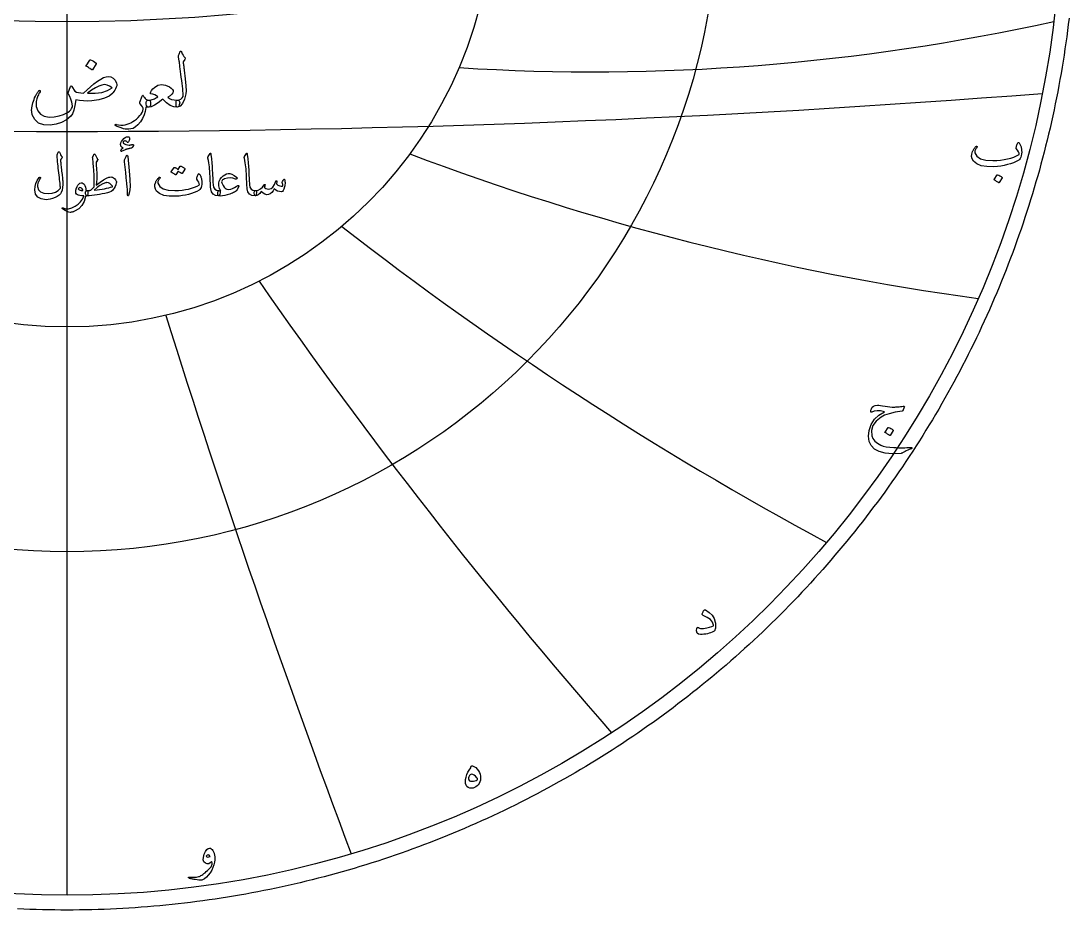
# Model space of a CAD drawing. Header units: millimetres. Extents: x -84 to 84, y -84 to 86.
# Drawn here: x -3.8 to 83, y -83.6 to -9.9 of the extents above; entities that cross this region are included whole.
import ezdxf

# ---------------------------------------------------------------- set-up
doc = ezdxf.new("R2010")
doc.units = ezdxf.units.MM
for name, color, linetype in [('CUT_OUTER', 1, 'Continuous'), ('ENGRAVE', 7, 'Continuous'), ('ENGRAVE_FINE', 8, 'Continuous'), ('TEXT', 5, 'Continuous')]:
    doc.layers.add(name, color=color, linetype=linetype)

msp = doc.modelspace()

# ---------------------------------------------------------------- linework, layer by layer
at = {"layer": 'CUT_OUTER'}
msp.add_lwpolyline([(83.0052, -9.721), (82.944, -10.2302), (82.8797, -10.7389), (82.8122, -11.2472), (82.7416, -11.7552), (82.668, -12.2626), (82.5912, -12.7696), (82.5112, -13.2762), (82.4282, -13.7822), (82.3421, -14.2877), (82.2529, -14.7927), (82.1606, -15.2971), (82.0652, -15.8009), (81.9667, -16.3042), (81.8651, -16.8068), (81.7604, -17.3088), (81.6527, -17.8102), (81.5419, -18.3108), (81.428, -18.8108), (81.311, -19.3101), (81.191, -19.8087), (81.0679, -20.3065), (80.9418, -20.8035), (80.8126, -21.2998), (80.6804, -21.7952), (80.5452, -22.2899), (80.4069, -22.7836), (80.2656, -23.2766), (80.1212, -23.7686), (79.9739, -24.2598), (79.8235, -24.7501), (79.6702, -25.2394), (79.5138, -25.7278), (79.3544, -26.2152), (79.1921, -26.7016), (79.0268, -27.187), (78.8585, -27.6714), (78.6872, -28.1547), (78.513, -28.637), (78.3358, -29.1182), (78.1556, -29.5983), (77.9725, -30.0773), (77.7865, -30.5552), (77.5976, -31.0319), (77.4057, -31.5075), (77.2109, -31.9818), (77.0132, -32.455), (76.8126, -32.9269), (76.6092, -33.3976), (76.4028, -33.867), (76.1936, -34.3352), (75.9814, -34.8021), (75.7665, -35.2676), (75.5486, -35.7318), (75.328, -36.1947), (75.1045, -36.6563), (74.8781, -37.1164), (74.649, -37.5751), (74.417, -38.0325), (74.1823, -38.4884), (73.9447, -38.9428), (73.7044, -39.3958), (73.4612, -39.8473), (73.2154, -40.2973), (72.9667, -40.7458), (72.7153, -41.1927), (72.4612, -41.6381), (72.2044, -42.082), (71.9448, -42.5242), (71.6825, -42.9649), (71.4175, -43.4039), (71.1499, -43.8413), (70.8795, -44.277), (70.6065, -44.7111), (70.3309, -45.1435), (70.0525, -45.5742), (69.7716, -46.0031), (69.488, -46.4304), (69.2018, -46.8559), (68.913, -47.2796), (68.6216, -47.7016), (68.3276, -48.1217), (68.0311, -48.5401), (67.7319, -48.9566), (67.4303, -49.3713), (67.1261, -49.7841), (66.8193, -50.195), (66.5101, -50.6041), (66.1983, -51.0112), (65.8841, -51.4164), (65.5674, -51.8197), (65.2482, -52.2211), (64.9265, -52.6204), (64.6024, -53.0178), (64.2759, -53.4132), (63.9469, -53.8066), (63.6156, -54.198), (63.2818, -54.5873), (62.9457, -54.9745), (62.6072, -55.3597), (62.2663, -55.7429), (61.9231, -56.1239), (61.5776, -56.5028), (61.2297, -56.8795), (60.8796, -57.2542), (60.5271, -57.6266), (60.1724, -57.9969), (59.8154, -58.365), (59.4562, -58.731), (59.0947, -59.0947), (58.731, -59.4562), (58.365, -59.8154), (57.9969, -60.1724), (57.6266, -60.5271), (57.2542, -60.8796), (56.8795, -61.2297), (56.5028, -61.5776), (56.1239, -61.9231), (55.7429, -62.2663), (55.3597, -62.6072), (54.9745, -62.9457), (54.5873, -63.2818), (54.198, -63.6156), (53.8066, -63.9469), (53.4132, -64.2759), (53.0178, -64.6024), (52.6204, -64.9265), (52.2211, -65.2482), (51.8197, -65.5674), (51.4164, -65.8841), (51.0112, -66.1983), (50.6041, -66.5101), (50.195, -66.8193), (49.7841, -67.1261), (49.3713, -67.4303), (48.9566, -67.7319), (48.5401, -68.0311), (48.1217, -68.3276), (47.7016, -68.6216), (47.2796, -68.913), (46.8559, -69.2018), (46.4304, -69.488), (46.0031, -69.7716), (45.5742, -70.0525), (45.1435, -70.3309), (44.7111, -70.6065), (44.277, -70.8795), (43.8413, -71.1499), (43.4039, -71.4175), (42.9649, -71.6825), (42.5242, -71.9448), (42.082, -72.2044), (41.6381, -72.4612), (41.1927, -72.7153), (40.7458, -72.9667), (40.2973, -73.2154), (39.8473, -73.4612), (39.3958, -73.7044), (38.9428, -73.9447), (38.4884, -74.1823), (38.0325, -74.417), (37.5751, -74.649), (37.1164, -74.8781), (36.6563, -75.1045), (36.1947, -75.328), (35.7318, -75.5486), (35.2676, -75.7665), (34.8021, -75.9814), (34.3352, -76.1936), (33.867, -76.4028), (33.3976, -76.6092), (32.9269, -76.8126), (32.455, -77.0132), (31.9818, -77.2109), (31.5075, -77.4057), (31.0319, -77.5976), (30.5552, -77.7865), (30.0773, -77.9725), (29.5983, -78.1556), (29.1182, -78.3358), (28.637, -78.513), (28.1547, -78.6872), (27.6714, -78.8585), (27.187, -79.0268), (26.7016, -79.1921), (26.2152, -79.3544), (25.7278, -79.5138), (25.2394, -79.6702), (24.7501, -79.8235), (24.2598, -79.9739), (23.7686, -80.1212), (23.2766, -80.2656), (22.7836, -80.4069), (22.2899, -80.5452), (21.7952, -80.6804), (21.2998, -80.8126), (20.8035, -80.9418), (20.3065, -81.0679), (19.8087, -81.191), (19.3101, -81.311), (18.8108, -81.428), (18.3108, -81.5419), (17.8102, -81.6527), (17.3088, -81.7604), (16.8068, -81.8651), (16.3042, -81.9667), (15.8009, -82.0652), (15.2971, -82.1606), (14.7927, -82.2529), (14.2877, -82.3421), (13.7822, -82.4282), (13.2762, -82.5112), (12.7696, -82.5912), (12.2626, -82.668), (11.7552, -82.7416), (11.2472, -82.8122), (10.7389, -82.8797), (10.2302, -82.944), (9.721, -83.0052), (9.2115, -83.0633), (8.7017, -83.1182), (8.1915, -83.1701), (7.6811, -83.2188), (7.1703, -83.2643), (6.6593, -83.3068), (6.148, -83.3461), (5.6365, -83.3822), (5.1247, -83.4152), (4.6128, -83.4451), (4.1007, -83.4718), (3.5885, -83.4954), (3.0761, -83.5159), (2.5636, -83.5332), (2.051, -83.5473), (1.5383, -83.5583), (1.0256, -83.5662), (0.5128, -83.5709), (0, -83.5725), (-0.5128, -83.5709), (-1.0256, -83.5662), (-1.5383, -83.5583), (-2.051, -83.5473), (-2.5636, -83.5332), (-3.0761, -83.5159), (-3.5885, -83.4954), (-4.1007, -83.4718)], dxfattribs=at)
at = {"layer": 'ENGRAVE'}
for points in [[(0, -82.35), (0, 82.35)], [(0, -82.35), (0, -35.2859)]]:
    msp.add_lwpolyline(points, dxfattribs=at)
for radius in [82.35, 53.9054, 35.2859]:
    msp.add_circle((0, 0), radius, dxfattribs=at)
for centre, radius, start, end in [((0, 140.4285), 150.4192, 237.334847, 302.665153), ((43.5517, 162.537), 176.6941, 266.404727, 282.482635), ((105.0449, 181.9431), 216.8952, 249.303424, 262.165751), ((197.8925, 197.8925), 285.0065, 232.086577, 241.733322), ((363.3133, 209.759), 422.9671, 214.777897, 221.20906), ((810.1275, 217.073), 840.4362, 197.4053373, 200.6209189)]:
    msp.add_arc(centre, radius, start, end, dxfattribs=at)
at = {"layer": 'ENGRAVE_FINE'}
msp.add_arc((0, 1019.7384), 1038.8273, 265.5394658, 274.4605342, dxfattribs=at)
at = {"layer": 'TEXT'}
for points in [[(9.2338, -12.8007), (9.2777, -12.6948), (9.3117, -12.6108), (9.3361, -12.5487), (9.3507, -12.5085), (9.3621, -12.4829), (9.3767, -12.4647), (9.3945, -12.4537), (9.4156, -12.4501), (9.4396, -12.4541), (9.4595, -12.4663), (9.4753, -12.4866), (9.4871, -12.515), (9.5411, -12.6542), (9.6056, -12.7796), (9.6807, -12.8912), (9.7663, -12.989), (9.7902, -13.0203), (9.7971, -13.0556), (9.787, -13.095), (9.7598, -13.1384), (9.6169, -13.3397), (9.6267, -13.4298), (9.6364, -13.5183), (9.6462, -13.6051), (9.6559, -13.6903), (9.6656, -13.7739), (9.6754, -13.8559), (9.6851, -13.9363), (9.6949, -14.015), (9.7846, -14.7439), (9.8393, -15.3137), (9.8592, -15.7244), (9.8442, -15.9761), (9.7217, -16.4326), (9.5617, -16.7699), (9.3645, -16.9878), (9.1299, -17.0865), (9.1234, -17.0865), (9.1169, -17.0865), (9.1104, -17.0865), (9.104, -17.0865), (9.0654, -17.0499), (9.0406, -16.9663), (9.0297, -16.8357), (9.0325, -16.6579), (9.0386, -16.5921), (9.0569, -16.5443), (9.0873, -16.5142), (9.1299, -16.502), (9.2947, -16.4692), (9.4319, -16.4095), (9.5415, -16.3231), (9.6234, -16.2098), (9.618, -16.0739), (9.608, -15.9193), (9.5936, -15.746), (9.5747, -15.554), (9.5518, -15.3442), (9.5252, -15.1173), (9.495, -14.8734), (9.4611, -14.6124), (9.4298, -14.3559), (9.401, -14.1254), (9.3747, -13.9209), (9.3507, -13.7423), (9.33, -13.5897), (9.3134, -13.4631), (9.3008, -13.3624), (9.2923, -13.2877), (9.2273, -12.9176), (9.2253, -12.8811), (9.2257, -12.8494), (9.2285, -12.8226), (9.2338, -12.8007)], [(1.8831, -13.1838), (1.8912, -13.1757), (1.9026, -13.1709), (1.9172, -13.1692), (1.9351, -13.1709), (2.0613, -13.222), (2.1802, -13.2845), (2.2918, -13.3584), (2.3961, -13.4436), (2.4063, -13.4566), (2.4107, -13.4696), (2.4095, -13.4825), (2.4026, -13.4955), (2.0974, -13.989), (2.0861, -14.0008), (2.0714, -14.0037), (2.0536, -13.9976), (2.0325, -13.9826), (2.0142, -13.9696), (1.9854, -13.9501), (1.946, -13.9241), (1.8961, -13.8916), (1.8348, -13.8527), (1.7614, -13.8072), (1.6757, -13.7553), (1.5779, -13.6968), (1.5649, -13.6871), (1.5585, -13.6774), (1.5585, -13.6676), (1.5649, -13.6579)], [(3.4026, -14.5345), (3.6291, -14.5678), (3.8215, -14.6741), (3.9797, -14.8535), (4.1039, -15.1059), (4.1177, -15.2025), (4.1072, -15.3105), (4.0723, -15.4298), (4.013, -15.5605), (3.9448, -15.6863), (3.8831, -15.791), (3.8279, -15.8746), (3.7792, -15.9371), (3.4952, -16.1709), (3.1104, -16.3527), (2.625, -16.4826), (2.039, -16.5605), (1.6863, -16.5775), (1.349, -16.5702), (1.0272, -16.5386), (0.7208, -16.4826), (0.6485, -16.9586), (0.5552, -17.3413), (0.4407, -17.6307), (0.3052, -17.8267), (-0.0503, -18.1291), (-0.4545, -18.3543), (-0.9075, -18.5025), (-1.4091, -18.5735), (-1.9371, -18.5487), (-2.3588, -18.3965), (-2.6741, -18.1169), (-2.8831, -17.7098), (-2.901, -17.6467), (-2.9156, -17.5808), (-2.927, -17.512), (-2.9351, -17.4404), (-2.9391, -17.3663), (-2.9383, -17.2902), (-2.9326, -17.2121), (-2.9221, -17.1319), (-2.8994, -16.9901), (-2.8701, -16.8503), (-2.8344, -16.7125), (-2.7922, -16.5767), (-2.7439, -16.4434), (-2.69, -16.3129), (-2.6303, -16.1853), (-2.565, -16.0605), (-2.5359, -16.0098), (-2.5073, -15.9615), (-2.4791, -15.9156), (-2.4513, -15.8722), (-2.4243, -15.8312), (-2.3986, -15.7926), (-2.374, -15.7565), (-2.3507, -15.7228), (-2.334, -15.7037), (-2.3166, -15.692), (-2.2983, -15.6875), (-2.2792, -15.6904), (-2.2589, -15.6981), (-2.2435, -15.7082), (-2.233, -15.7208), (-2.2273, -15.7358), (-2.2257, -15.7529), (-2.2273, -15.7715), (-2.2322, -15.7918), (-2.2403, -15.8137), (-2.2878, -15.8856), (-2.3328, -15.9647), (-2.3754, -16.0512), (-2.4156, -16.1449), (-2.5, -16.3848), (-2.552, -16.6108), (-2.5714, -16.8231), (-2.5585, -17.0215), (-2.4371, -17.3986), (-2.2159, -17.6725), (-1.8949, -17.8434), (-1.474, -17.9111), (-1.0674, -17.8921), (-0.6721, -17.8154), (-0.2882, -17.681), (0.0844, -17.4891), (0.1968, -17.4091), (0.2938, -17.3121), (0.3754, -17.1981), (0.4416, -17.067), (0.4493, -17.0487), (0.4529, -17.0264), (0.4525, -17), (0.4481, -16.9696), (0.3908, -16.679), (0.3166, -16.4241), (0.2252, -16.205), (0.1169, -16.0215), (0.0954, -15.9878), (0.0828, -15.9582), (0.0791, -15.9326), (0.0844, -15.9111), (0.2857, -15.3787), (0.3145, -15.3385), (0.3425, -15.3218), (0.3697, -15.3287), (0.3961, -15.3592), (0.6364, -15.7683), (0.765, -15.8292), (0.9302, -15.8754), (1.1319, -15.9071), (1.3701, -15.9241), (1.653, -15.6486), (1.9367, -15.3933), (2.2212, -15.1583), (2.5065, -14.9436), (2.7792, -14.7646), (3.0195, -14.6368), (3.2273, -14.5601), (3.4026, -14.5345)], [(3.7208, -15.4955), (3.5215, -15.3438), (3.3133, -15.252), (3.0962, -15.2204), (2.8701, -15.2488), (2.625, -15.3352), (2.3442, -15.4777), (2.0276, -15.6762), (1.6753, -15.9306), (2.317, -15.9326), (2.8718, -15.8608), (3.3397, -15.7151), (3.7208, -15.4955)], [(9.1299, -16.502), (9.2249, -16.5163), (9.289, -16.5589), (9.3223, -16.6299), (9.3247, -16.7293), (9.2931, -16.8831), (9.2501, -16.9939), (9.1957, -17.0617), (9.1299, -17.0865), (8.8308, -17.0593), (8.5309, -16.9387), (8.2302, -16.7249), (7.9286, -16.4176), (7.5483, -16.7127), (7.2257, -16.9225), (6.9607, -17.0471), (6.7533, -17.0865), (6.6847, -17.071), (6.6283, -17.0248), (6.5841, -16.9477), (6.552, -16.8397), (6.5427, -16.6969), (6.5731, -16.593), (6.6433, -16.528), (6.7533, -16.502), (6.8533, -16.4923), (6.9522, -16.4761), (7.0498, -16.4533), (7.1462, -16.4241), (7.2413, -16.388), (7.3353, -16.3446), (7.428, -16.2938), (7.5195, -16.2358), (7.4071, -16.1441), (7.2712, -16.0702), (7.1117, -16.0142), (6.9286, -15.9761), (6.912, -15.9692), (6.901, -15.955), (6.8957, -15.9335), (6.8961, -15.9046), (6.927, -15.8052), (6.9936, -15.6952), (7.0958, -15.5747), (7.2338, -15.4436), (7.5216, -15.2711), (7.8263, -15.2082), (8.1482, -15.2549), (8.4871, -15.4111), (8.6307, -15.511), (8.7306, -15.6092), (8.7866, -15.7058), (8.7988, -15.8007), (8.763, -15.903), (8.6754, -16.015), (8.5358, -16.1368), (8.3442, -16.2683), (8.481, -16.3706), (8.6575, -16.4436), (8.8738, -16.4874), (9.1299, -16.502)], [(6.0195, -16.6839), (6.2208, -16.1644), (6.2431, -16.123), (6.2647, -16.1027), (6.2853, -16.1035), (6.3052, -16.1254), (6.3596, -16.2163), (6.4124, -16.2943), (6.4635, -16.3592), (6.513, -16.4111), (6.5674, -16.4509), (6.6267, -16.4793), (6.6908, -16.4964), (6.7598, -16.502), (6.828, -16.5199), (6.8767, -16.5735), (6.9059, -16.6628), (6.9156, -16.7878), (6.9059, -16.9136), (6.8767, -17.0053), (6.828, -17.0629), (6.7598, -17.0865), (6.7074, -17.0889), (6.6543, -17.0897), (6.6003, -17.0889), (6.5455, -17.0865), (6.5362, -17.0889), (6.5276, -17.0962), (6.5199, -17.1084), (6.513, -17.1254), (6.4781, -17.4327), (6.3929, -17.731), (6.2573, -18.0203), (6.0715, -18.3008), (5.8641, -18.5447), (5.664, -18.7245), (5.4712, -18.8401), (5.2857, -18.8917), (5.1112, -18.9051), (4.9513, -18.9063), (4.806, -18.8953), (4.6754, -18.8722), (4.6114, -18.8543), (4.543, -18.8332), (4.4702, -18.8089), (4.3929, -18.7813), (4.3115, -18.7496), (4.2265, -18.7131), (4.1378, -18.6717), (4.0455, -18.6254), (4.0223, -18.6149), (4.0049, -18.6027), (3.9931, -18.5889), (3.987, -18.5735), (3.983, -18.5528), (3.9838, -18.5362), (3.9895, -18.5236), (4, -18.515), (4.0138, -18.5073), (4.0292, -18.5037), (4.0463, -18.5041), (4.065, -18.5086), (4.2695, -18.55), (4.4611, -18.5702), (4.6396, -18.5694), (4.8052, -18.5475), (4.969, -18.5043), (5.1291, -18.4461), (5.2855, -18.3728), (5.4383, -18.2845), (5.5879, -18.1816), (5.7346, -18.0646), (5.8785, -17.9333), (6.0195, -17.7878), (6.1254, -17.6551), (6.2095, -17.5232), (6.2716, -17.3921), (6.3117, -17.2618), (6.3, -17.1709), (6.2517, -17.067), (6.1668, -16.9501), (6.0455, -16.8202), (6.0244, -16.7922), (6.013, -16.7602), (6.0114, -16.724), (6.0195, -16.6839)], [(5.328, -20.4793), (5.2645, -20.4912), (5.2056, -20.5025), (5.1513, -20.5131), (5.1015, -20.5232), (5.0566, -20.5329), (5.0169, -20.5427), (4.9823, -20.5524), (4.953, -20.5621), (4.9231, -20.5732), (4.8872, -20.5871), (4.8452, -20.6037), (4.7971, -20.623), (4.7429, -20.6454), (4.6827, -20.6711), (4.6163, -20.7002), (4.5439, -20.7326), (4.5143, -20.7423), (4.4891, -20.7423), (4.4681, -20.7326), (4.4513, -20.7131), (4.4413, -20.6653), (4.4696, -20.6096), (4.5363, -20.546), (4.6413, -20.4745), (4.5609, -20.4288), (4.5, -20.3795), (4.4586, -20.3265), (4.4367, -20.2699), (4.4325, -20.1631), (4.4586, -20.0471), (4.5152, -19.922), (4.6023, -19.7878), (4.7061, -19.6676), (4.8129, -19.5845), (4.9228, -19.5385), (5.0357, -19.5297), (5.0988, -19.5455), (5.1417, -19.5784), (5.1645, -19.6283), (5.1672, -19.6953), (5.1563, -19.7677), (5.138, -19.8341), (5.1125, -19.8943), (5.0796, -19.9485), (5.0467, -19.9865), (5.0163, -20.0033), (4.9883, -19.9987), (4.9627, -19.9729), (4.9335, -19.9342), (4.8994, -19.9059), (4.8604, -19.8879), (4.8166, -19.8803), (4.7706, -19.8803), (4.7301, -19.8901), (4.6951, -19.9095), (4.6656, -19.9388), (4.644, -19.9741), (4.6376, -20.0069), (4.6464, -20.0374), (4.6705, -20.0654), (4.7606, -20.132), (4.8702, -20.181), (4.9992, -20.2124), (5.1478, -20.2261), (5.1607, -20.2256), (5.1752, -20.2243), (5.1911, -20.222), (5.2086, -20.2188), (5.2277, -20.215), (5.2482, -20.2109), (5.2703, -20.2065), (5.2939, -20.2017), (5.3194, -20.197), (5.3426, -20.1926), (5.3633, -20.1885), (5.3815, -20.1847), (5.3977, -20.1815), (5.412, -20.1792), (5.4244, -20.1779), (5.4351, -20.1774), (5.4552, -20.1795), (5.4716, -20.1859), (5.4844, -20.1966), (5.4935, -20.2115), (5.4993, -20.2258), (5.5021, -20.2395), (5.5018, -20.2526), (5.4984, -20.2651), (5.4512, -20.3533), (5.4071, -20.4185), (5.366, -20.4605), (5.328, -20.4793)], [(-0.7305, -20.8105), (-0.722, -20.7956), (-0.711, -20.7849), (-0.6977, -20.7786), (-0.6818, -20.7764), (-0.666, -20.7792), (-0.6526, -20.7874), (-0.6416, -20.8011), (-0.6331, -20.8203), (-0.5878, -20.932), (-0.5394, -21.0285), (-0.4879, -21.1097), (-0.4334, -21.1758), (-0.4173, -21.1995), (-0.4127, -21.2269), (-0.4197, -21.258), (-0.4383, -21.2927), (-0.4502, -21.3094), (-0.4614, -21.3255), (-0.4721, -21.3411), (-0.4821, -21.356), (-0.4916, -21.37), (-0.5004, -21.3828), (-0.5086, -21.3943), (-0.5162, -21.4047), (-0.529, -21.4235), (-0.5382, -21.4461), (-0.5436, -21.4723), (-0.5455, -21.5021), (-0.5397, -21.5862), (-0.5321, -21.678), (-0.5226, -21.7774), (-0.5114, -21.8844), (-0.4986, -21.999), (-0.4846, -22.1212), (-0.4694, -22.251), (-0.4529, -22.3885), (-0.4345, -22.5256), (-0.4182, -22.6545), (-0.4041, -22.7752), (-0.392, -22.8876), (-0.3819, -22.9922), (-0.3732, -23.0891), (-0.366, -23.1785), (-0.3604, -23.2602), (-0.354, -23.5022), (-0.3738, -23.7314), (-0.4197, -23.9478), (-0.4919, -24.1514), (-0.5622, -24.2711), (-0.6709, -24.3816), (-0.8179, -24.4829), (-1.0033, -24.5752), (-1.2041, -24.6516), (-1.3929, -24.7054), (-1.5694, -24.7368), (-1.7338, -24.7456), (-2.1453, -24.689), (-2.44, -24.5338), (-2.6177, -24.2799), (-2.6786, -23.9274), (-2.6573, -23.6647), (-2.5885, -23.4075), (-2.4722, -23.1558), (-2.3085, -22.9096), (-2.296, -22.8953), (-2.2829, -22.8864), (-2.2692, -22.8831), (-2.2549, -22.8852), (-2.2397, -22.891), (-2.2281, -22.8986), (-2.2202, -22.908), (-2.2159, -22.9193), (-2.2129, -22.936), (-2.2135, -22.9522), (-2.2177, -22.9677), (-2.2257, -22.9826), (-2.3374, -23.2002), (-2.4144, -23.3856), (-2.4567, -23.5387), (-2.4643, -23.6596), (-2.383, -23.9198), (-2.2074, -24.1015), (-1.9374, -24.2047), (-1.5731, -24.2294), (-1.2446, -24.1938), (-0.9655, -24.1113), (-0.7357, -23.9819), (-0.5552, -23.8057), (-0.559, -23.7206), (-0.5655, -23.6212), (-0.5748, -23.5075), (-0.5869, -23.3795), (-0.6019, -23.2369), (-0.6203, -23.0794), (-0.6421, -22.907), (-0.6672, -22.7196), (-0.691, -22.5263), (-0.7135, -22.3361), (-0.7348, -22.1489), (-0.7549, -21.9647), (-0.7734, -21.7836), (-0.7902, -21.6056), (-0.8051, -21.4306), (-0.8182, -21.2586), (-0.8377, -21.093), (-0.8368, -21.0741), (-0.834, -21.0565), (-0.8294, -21.04), (-0.8231, -21.0248)], [(78.8604, -20.0481), (78.8953, -20.0919), (78.9272, -20.1403), (78.9563, -20.1932), (78.9824, -20.2507), (79.0057, -20.3124), (79.0259, -20.378), (79.0433, -20.4475), (79.0578, -20.5208), (79.0766, -20.6682), (79.0811, -20.8143), (79.0714, -20.9592), (79.0474, -21.1027), (79.011, -21.2306), (78.9643, -21.3338), (78.9071, -21.4124), (78.8396, -21.4663), (78.6253, -21.5796), (78.398, -21.6806), (78.1578, -21.7692), (77.9045, -21.8455), (77.6383, -21.9088), (77.3591, -21.9585), (77.0668, -21.9945), (76.7616, -22.017), (76.1896, -22.0111), (75.7201, -21.9312), (75.3532, -21.7773), (75.0889, -21.5494), (74.9805, -21.3712), (74.9305, -21.1793), (74.9389, -20.9738), (75.0058, -20.7546), (75.0284, -20.7074), (75.0545, -20.6592), (75.0842, -20.61), (75.1175, -20.5598), (75.1543, -20.5087), (75.1948, -20.4566), (75.2387, -20.4035), (75.2863, -20.3494), (75.3022, -20.3341), (75.3188, -20.3247), (75.336, -20.3212), (75.3538, -20.3234), (75.3659, -20.328), (75.3759, -20.3364), (75.384, -20.3488), (75.3902, -20.365), (75.3931, -20.3803), (75.3915, -20.3949), (75.3853, -20.4088), (75.3746, -20.4221), (75.3301, -20.4751), (75.2902, -20.5299), (75.2548, -20.5867), (75.224, -20.6455), (75.2029, -20.7017), (75.1915, -20.7559), (75.1899, -20.8082), (75.198, -20.8585), (75.3603, -21.1523), (75.6655, -21.3585), (76.1136, -21.477), (76.7045, -21.5079), (77.0293, -21.4954), (77.3389, -21.4682), (77.6332, -21.4265), (77.9123, -21.3702), (78.1764, -21.2993), (78.4259, -21.2137), (78.6608, -21.1135), (78.8811, -20.9988), (78.8597, -20.8916), (78.811, -20.7728), (78.735, -20.6423), (78.6318, -20.5001), (78.6285, -20.4864), (78.6292, -20.4611), (78.6337, -20.4241), (78.6422, -20.3754), (78.6444, -20.3705), (78.6461, -20.3663), (78.647, -20.3627), (78.6474, -20.3598), (78.6643, -20.2936), (78.6889, -20.2195), (78.7214, -20.1377), (78.7617, -20.0481), (78.7795, -20.0208), (78.8019, -20.0117), (78.8289, -20.0208), (78.8604, -20.0481)], [(2.2403, -20.9858), (2.2518, -20.9734), (2.2622, -20.9651), (2.2713, -20.9612), (2.2792, -20.9615), (2.2887, -20.9658), (2.2975, -20.9737), (2.3057, -20.9852), (2.3133, -21.0005), (2.3442, -21.0662), (2.3736, -21.1271), (2.4014, -21.1831), (2.4278, -21.2342), (2.4529, -21.2799), (2.4771, -21.3194), (2.5004, -21.3529), (2.5227, -21.3803), (2.5392, -21.4029), (2.5447, -21.4266), (2.5392, -21.4516), (2.5227, -21.4777), (2.4253, -21.5995), (2.4129, -21.6205), (2.4046, -21.6445), (2.4007, -21.6716), (2.401, -21.7018), (2.4168, -21.9316), (2.4302, -22.134), (2.4412, -22.309), (2.4497, -22.4566), (2.4561, -22.5772), (2.4606, -22.6709), (2.4634, -22.7379), (2.4643, -22.7781), (2.4632, -22.8968), (2.46, -23.0094), (2.4547, -23.1159), (2.4473, -23.2164), (2.438, -23.3107), (2.4272, -23.399), (2.4148, -23.4812), (2.401, -23.5573), (2.7319, -23.304), (3.0183, -23.1092), (3.2603, -22.9729), (3.4578, -22.8949), (3.5458, -22.8742), (3.6246, -22.8657), (3.6943, -22.8694), (3.7549, -22.8852), (3.8404, -22.9296), (3.9217, -22.9997), (3.9987, -23.0952), (4.0715, -23.2164), (4.0827, -23.2453), (4.0873, -23.2785), (4.0852, -23.3159), (4.0763, -23.3576), (4.0279, -23.5074), (3.9704, -23.6498), (3.9037, -23.785), (3.8279, -23.9128), (3.7543, -23.995), (3.6502, -24.0662), (3.5156, -24.1265), (3.3507, -24.1758), (3.1298, -24.2247), (2.9105, -24.2689), (2.6927, -24.3087), (2.4765, -24.3438), (2.262, -24.3741), (2.0497, -24.3992), (1.8396, -24.4192), (1.6315, -24.4339), (1.6081, -24.4272), (1.5865, -24.4071), (1.5667, -24.3736), (1.5487, -24.3268), (1.5329, -24.2692), (1.5244, -24.2135), (1.5231, -24.1597), (1.5292, -24.1076), (1.5429, -24.0623), (1.5645, -24.0285), (1.5941, -24.0063), (1.6315, -23.9956), (1.6813, -23.9929), (1.7283, -23.9895), (1.7726, -23.9856), (1.8141, -23.981), (1.8529, -23.9764), (1.889, -23.9725), (1.9223, -23.9691), (1.9529, -23.9664), (2.2257, -23.7034), (2.2281, -23.692), (2.2305, -23.6772), (2.233, -23.6591), (2.2354, -23.6376), (2.2378, -23.6128), (2.2403, -23.5847), (2.2427, -23.5532), (2.2451, -23.5183), (2.2473, -23.4804), (2.2488, -23.4398), (2.2497, -23.3964), (2.25, -23.3503), (2.25, -23.3018), (2.25, -23.2511), (2.25, -23.1983), (2.25, -23.1433), (2.2494, -23.0812), (2.2476, -23.007), (2.2445, -22.9205), (2.2403, -22.8219), (2.2348, -22.7117), (2.2281, -22.5906), (2.2202, -22.4585), (2.2111, -22.3154), (2.1901, -21.9979), (2.1709, -21.7468), (2.1535, -21.562), (2.138, -21.4436), (2.1255, -21.3675), (2.1173, -21.3097), (2.1133, -21.2701), (2.1136, -21.2488), (2.1284, -21.2087), (2.1435, -21.1709), (2.1589, -21.1356), (2.1745, -21.1027), (2.1905, -21.0717), (2.2068, -21.0419), (2.2234, -21.0132), (2.2403, -20.9858)], [(4.8848, -21.1709), (4.9313, -21.0808), (4.9688, -21.0492), (4.9971, -21.0759), (5.0163, -21.1612), (5.1283, -22.3544), (5.1949, -23.0867), (5.2099, -23.6717), (5.173, -24.1094), (5.0844, -24.3998), (5.0683, -24.4236), (5.054, -24.4364), (5.0415, -24.4382), (5.0309, -24.429), (5.0224, -24.4147), (5.0163, -24.3962), (5.0126, -24.3733), (5.0114, -24.3463), (5.0114, -24.1353), (5.0017, -23.9116), (4.9822, -23.6751), (4.953, -23.4258), (4.9466, -23.3607), (4.9274, -23.1847), (4.8954, -22.898), (4.8507, -22.5005), (4.7435, -21.619), (4.7411, -21.5721), (4.7435, -21.5289), (4.7508, -21.4893), (4.763, -21.4534)], [(11.8394, -20.9274), (11.8488, -20.9128), (11.8576, -20.9031), (11.8658, -20.8982), (11.8735, -20.8982), (11.885, -20.9046), (11.8954, -20.9237), (11.9045, -20.9557), (11.9124, -21.0005), (11.9526, -21.3642), (11.9855, -21.7005), (12.011, -22.0095), (12.0293, -22.291), (12.041, -22.5318), (12.0518, -22.7476), (12.0617, -22.9385), (12.0707, -23.1044), (12.0785, -23.2453), (12.0847, -23.3613), (12.0894, -23.4523), (12.0926, -23.5183), (12.1358, -23.7162), (12.2314, -23.8617), (12.3793, -23.9548), (12.5796, -23.9956), (12.6353, -24.0102), (12.6709, -24.0443), (12.6865, -24.0979), (12.6819, -24.1709), (12.6591, -24.286), (12.6344, -24.3682), (12.6079, -24.4175), (12.5796, -24.4339), (12.2978, -24.3968), (12.0902, -24.2854), (11.9569, -24.0997), (11.8978, -23.8398), (11.8885, -23.7154), (11.8801, -23.5908), (11.8727, -23.4658), (11.8661, -23.3406), (11.8602, -23.215), (11.8546, -23.0891), (11.8493, -22.963), (11.8442, -22.8365), (11.8351, -22.5953), (11.8223, -22.3781), (11.8059, -22.185), (11.7858, -22.0159), (11.762, -21.8535), (11.7347, -21.6805), (11.7036, -21.4968), (11.6689, -21.3024), (11.6643, -21.2674), (11.6653, -21.2354), (11.6716, -21.2065), (11.6835, -21.1807)], [(14.854, -20.9274), (14.8634, -20.9128), (14.8723, -20.9031), (14.8805, -20.8982), (14.8881, -20.8982), (14.8996, -20.9046), (14.91, -20.9237), (14.9191, -20.9557), (14.927, -21.0005), (14.9672, -21.3642), (15.0001, -21.7005), (15.0257, -22.0095), (15.0439, -22.291), (15.0556, -22.5318), (15.0665, -22.7476), (15.0763, -22.9385), (15.0853, -23.1044), (15.0931, -23.2453), (15.0993, -23.3613), (15.104, -23.4523), (15.1072, -23.5183), (15.1505, -23.7162), (15.246, -23.8617), (15.394, -23.9548), (15.5943, -23.9956), (15.65, -24.0102), (15.6856, -24.0443), (15.7011, -24.0979), (15.6965, -24.1709), (15.6737, -24.286), (15.649, -24.3682), (15.6226, -24.4175), (15.5943, -24.4339), (15.3124, -24.3968), (15.1048, -24.2854), (14.9715, -24.0997), (14.9124, -23.8398), (14.9032, -23.7154), (14.8948, -23.5908), (14.8873, -23.4658), (14.8808, -23.3406), (14.8748, -23.215), (14.8692, -23.0891), (14.8639, -22.963), (14.8589, -22.8365), (14.8497, -22.5953), (14.8369, -22.3781), (14.8205, -22.185), (14.8004, -22.0159), (14.7767, -21.8535), (14.7493, -21.6805), (14.7182, -21.4968), (14.6835, -21.3024), (14.679, -21.2674), (14.6799, -21.2354), (14.6863, -21.2065), (14.6981, -21.1807)], [(9.3653, -21.9745), (9.3714, -21.9684), (9.3799, -21.9647), (9.3909, -21.9635), (9.4043, -21.9647), (9.4522, -21.9827), (9.4986, -22.0025), (9.5435, -22.0241), (9.5869, -22.0475), (9.6291, -22.0731), (9.6703, -22.1011), (9.7106, -22.1315), (9.7501, -22.1644), (9.7577, -22.1745), (9.761, -22.1851), (9.7601, -22.1964), (9.7549, -22.2083), (9.5212, -22.5784), (9.5148, -22.5833), (9.5053, -22.5833), (9.4929, -22.5784), (9.4773, -22.5686), (9.4667, -22.5597), (9.4493, -22.5473), (9.4253, -22.5317), (9.3945, -22.5126), (9.3568, -22.49), (9.3117, -22.4633), (9.2594, -22.4327), (9.1997, -22.3982), (9.0147, -22.6855), (9.0061, -22.6944), (8.9952, -22.6965), (8.9818, -22.6919), (8.966, -22.6807), (8.9523, -22.6709), (8.9307, -22.6563), (8.9011, -22.6368), (8.8637, -22.6125), (8.8177, -22.5833), (8.7626, -22.5492), (8.6984, -22.5102), (8.6251, -22.4664), (8.6174, -22.4591), (8.6141, -22.4518), (8.615, -22.4445), (8.6202, -22.4372), (8.8588, -22.0816), (8.8649, -22.0755), (8.8734, -22.0719), (8.8844, -22.0707), (8.8978, -22.0719), (8.9386, -22.0851), (8.9781, -22.1005), (9.0165, -22.118), (9.0536, -22.1376), (9.0895, -22.1591), (9.1242, -22.1821), (9.1577, -22.2066), (9.19, -22.2326)], [(14.2209, -23.6401), (14.0894, -23.9323), (14.0726, -23.9612), (14.0565, -23.9846), (14.041, -24.0026), (14.0261, -24.0151), (13.9503, -24.067), (13.869, -24.1155), (13.7823, -24.1607), (13.69, -24.2026), (13.5926, -24.2417), (13.4903, -24.2787), (13.3832, -24.3135), (13.2712, -24.3463), (13.0618, -24.3974), (12.8767, -24.429), (12.716, -24.4412), (12.5796, -24.4339), (12.5276, -24.4102), (12.4932, -24.3633), (12.4764, -24.2933), (12.4774, -24.2002), (12.4898, -24.1161), (12.5078, -24.054), (12.5312, -24.0139), (12.5601, -23.9956), (12.565, -23.9956), (12.5699, -23.9956), (12.5748, -23.9956), (12.5796, -23.9956), (12.6158, -23.9993), (12.6515, -24.0005), (12.6865, -23.9993), (12.7209, -23.9956), (12.6618, -23.9082), (12.6162, -23.8118), (12.5839, -23.7061), (12.565, -23.5914), (12.5623, -23.3859), (12.5979, -23.203), (12.6719, -23.0426), (12.7842, -22.9047), (12.9288, -22.7759), (13.0703, -22.677), (13.2088, -22.6079), (13.3442, -22.5686), (13.4903, -22.569), (13.6559, -22.6234), (13.841, -22.7321), (14.0455, -22.8949), (14.0687, -22.9202), (14.0796, -22.9473), (14.0784, -22.9762), (14.065, -23.007), (14.0458, -23.0307), (14.0224, -23.0435), (13.9947, -23.0453), (13.9628, -23.0362), (13.7336, -22.9698), (13.5037, -22.9461), (13.2733, -22.965), (13.0423, -23.0264), (12.9507, -23.0651), (12.8804, -23.108), (12.8314, -23.1552), (12.8037, -23.2066), (12.797, -23.2718), (12.8158, -23.3552), (12.8603, -23.4568), (12.9303, -23.5768), (13.0155, -23.6979), (13.0959, -23.7886), (13.1714, -23.8489), (13.242, -23.8787), (13.3957, -23.8939), (13.55, -23.8763), (13.7049, -23.8258), (13.8605, -23.7424), (14.0017, -23.645), (14.0748, -23.5987), (14.1332, -23.5719), (14.177, -23.5646), (14.2063, -23.5768), (14.2181, -23.5917), (14.2245, -23.6072), (14.2254, -23.6233), (14.2209, -23.6401)], [(1.5341, -24.4875), (1.42, -24.8884), (1.2285, -25.2241), (0.9597, -25.4947), (0.6136, -25.7002), (0.5652, -25.721), (0.5175, -25.7397), (0.4703, -25.7563), (0.4237, -25.7708), (0.378, -25.7828), (0.3336, -25.7921), (0.2904, -25.7986), (0.2484, -25.8024), (0.1437, -25.7875), (0.0049, -25.733), (-0.168, -25.639), (-0.375, -25.5054), (-0.3972, -25.4862), (-0.4103, -25.4676), (-0.4143, -25.4497), (-0.4091, -25.4323), (-0.3975, -25.4189), (-0.3823, -25.4128), (-0.3634, -25.414), (-0.3409, -25.4226), (-0.1257, -25.4923), (0.1157, -25.492), (0.3832, -25.4216), (0.677, -25.2813), (0.9168, -25.1185), (1.1153, -24.927), (1.2723, -24.707), (1.388, -24.4583), (1.3871, -24.4494), (1.3843, -24.4424), (1.3798, -24.4373), (1.3734, -24.4339), (1.2057, -24.4242), (1.0629, -24.4047), (0.9451, -24.3755), (0.8523, -24.3365), (0.7804, -24.2762), (0.7354, -24.1928), (0.7171, -24.0863), (0.7257, -23.9566), (0.7284, -23.9394), (0.7317, -23.9219), (0.7357, -23.9041), (0.7403, -23.886), (0.7454, -23.8673), (0.7512, -23.8477), (0.7576, -23.8271), (0.7646, -23.8057), (0.8218, -23.6666), (0.8912, -23.5512), (0.9728, -23.4596), (1.0666, -23.3917), (1.1624, -23.3546), (1.2504, -23.3552), (1.3305, -23.3935), (1.4026, -23.4696), (1.4656, -23.5756), (1.5134, -23.6985), (1.546, -23.8385), (1.5633, -23.9956), (1.5729, -23.9955), (1.5822, -23.995), (1.5912, -23.9942), (1.5998, -23.9932), (1.6085, -23.9921), (1.6175, -23.9913), (1.6268, -23.9909), (1.6364, -23.9907), (1.6692, -23.9977), (1.6948, -24.0187), (1.7131, -24.0537), (1.724, -24.1027), (1.7286, -24.1566), (1.7277, -24.2111), (1.7213, -24.2662), (1.7094, -24.3219), (1.6939, -24.3709), (1.6766, -24.4059), (1.6574, -24.4269), (1.6364, -24.4339), (1.5438, -24.4339), (1.5432, -24.4427), (1.5414, -24.4546), (1.5384, -24.4695), (1.5341, -24.4875)], [(3.2874, -23.3333), (3.2627, -23.3342), (3.2374, -23.3369), (3.2116, -23.3415), (3.1851, -23.3479), (2.9458, -23.4419), (2.7102, -23.5731), (2.4783, -23.7414), (2.25, -23.9469), (2.478, -23.9256), (2.6944, -23.9006), (2.8993, -23.872), (3.0926, -23.8398), (3.2743, -23.8035), (3.4444, -23.7631), (3.603, -23.7183), (3.75, -23.6693), (3.7637, -23.6635), (3.7707, -23.6559), (3.771, -23.6465), (3.7646, -23.6352), (3.6599, -23.5068), (3.5455, -23.4136), (3.4213, -23.3558), (3.2874, -23.3333)], [(10.953, -22.6222), (10.9857, -22.6633), (11.0157, -22.7087), (11.0429, -22.7583), (11.0674, -22.8122), (11.0892, -22.87), (11.1082, -22.9315), (11.1245, -22.9966), (11.1381, -23.0654), (11.1557, -23.2036), (11.16, -23.3406), (11.1508, -23.4763), (11.1283, -23.6109), (11.0942, -23.7308), (11.0504, -23.8276), (10.9968, -23.9012), (10.9335, -23.9518), (10.7326, -24.058), (10.5195, -24.1527), (10.2943, -24.2358), (10.0569, -24.3073), (9.8073, -24.3666), (9.5455, -24.4132), (9.2716, -24.447), (8.9854, -24.468), (8.4491, -24.4625), (8.009, -24.3877), (7.665, -24.2434), (7.4173, -24.0297), (7.3156, -23.8626), (7.2687, -23.6827), (7.2766, -23.49), (7.3393, -23.2846), (7.3605, -23.2403), (7.385, -23.1951), (7.4128, -23.149), (7.444, -23.1019), (7.4786, -23.054), (7.5165, -23.0051), (7.5577, -22.9554), (7.6023, -22.9047), (7.6172, -22.8904), (7.6328, -22.8816), (7.6489, -22.8782), (7.6656, -22.8803), (7.6769, -22.8846), (7.6863, -22.8925), (7.6939, -22.9041), (7.6997, -22.9193), (7.7025, -22.9336), (7.7009, -22.9473), (7.6952, -22.9604), (7.6851, -22.9729), (7.6434, -23.0225), (7.606, -23.0739), (7.5728, -23.1272), (7.5439, -23.1823), (7.5241, -23.2349), (7.5134, -23.2858), (7.5119, -23.3348), (7.5195, -23.382), (7.6717, -23.6574), (7.9578, -23.8507), (8.3779, -23.9618), (8.9319, -23.9907), (9.2364, -23.979), (9.5266, -23.9536), (9.8026, -23.9145), (10.0642, -23.8617), (10.3118, -23.7952), (10.5457, -23.715), (10.7659, -23.6211), (10.9725, -23.5135), (10.9524, -23.413), (10.9067, -23.3016), (10.8355, -23.1792), (10.7387, -23.0459), (10.7357, -23.0331), (10.7363, -23.0094), (10.7405, -22.9747), (10.7484, -22.929), (10.7506, -22.9245), (10.7521, -22.9205), (10.753, -22.9172), (10.7533, -22.9144), (10.7691, -22.8523), (10.7923, -22.7829), (10.8227, -22.7062), (10.8605, -22.6222), (10.8772, -22.5966), (10.8982, -22.5881), (10.9235, -22.5966), (10.953, -22.6222)], [(17.9563, -23.0459), (17.9669, -23.0386), (17.9794, -23.0411), (17.9937, -23.0532), (18.0099, -23.0751), (18.0272, -23.1123), (18.0403, -23.1652), (18.0491, -23.234), (18.0537, -23.3187), (18.0552, -23.4148), (18.05, -23.5086), (18.0382, -23.5999), (18.0196, -23.6888), (17.9654, -23.8617), (17.9051, -23.9859), (17.8388, -24.0614), (17.7663, -24.0881), (17.595, -24.0781), (17.4364, -24.0333), (17.2906, -23.9539), (17.1576, -23.8398), (17.0663, -24.0196), (16.9579, -24.16), (16.8325, -24.2607), (16.69, -24.3219), (16.5406, -24.3353), (16.3893, -24.2976), (16.2362, -24.2087), (16.0813, -24.0687), (15.9559, -24.2285), (15.8329, -24.3426), (15.7124, -24.4111), (15.5943, -24.4339), (15.5705, -24.4205), (15.548, -24.3803), (15.5267, -24.3134), (15.5066, -24.2196), (15.4993, -24.1271), (15.5115, -24.0589), (15.5431, -24.0151), (15.5943, -23.9956), (15.8189, -23.9448), (16.0155, -23.8458), (16.1842, -23.6988), (16.3248, -23.5037), (16.3324, -23.4931), (16.3406, -23.4855), (16.3494, -23.4809), (16.3589, -23.4794), (16.3704, -23.4806), (16.3808, -23.4842), (16.3899, -23.4903), (16.3978, -23.4988), (16.4024, -23.525), (16.3917, -23.5695), (16.3659, -23.6322), (16.3248, -23.7131), (16.3787, -23.7755), (16.4624, -23.8215), (16.5759, -23.851), (16.7193, -23.8641), (16.8979, -23.8267), (17.0541, -23.7046), (17.1877, -23.4979), (17.2988, -23.2066), (17.3043, -23.1917), (17.311, -23.1811), (17.3189, -23.1747), (17.328, -23.1725), (17.3417, -23.1738), (17.3536, -23.1774), (17.3636, -23.1835), (17.3719, -23.192), (17.378, -23.2042), (17.3816, -23.2164), (17.3828, -23.2286), (17.3816, -23.2407), (17.3329, -23.4453), (17.3898, -23.4958), (17.4583, -23.5402), (17.5384, -23.5786), (17.63, -23.6109), (17.7192, -23.6319), (17.787, -23.6364), (17.8336, -23.6246), (17.8589, -23.5963), (17.8671, -23.553), (17.8625, -23.4915), (17.8452, -23.4118), (17.8151, -23.3138), (17.8202, -23.2861), (17.8455, -23.2322), (17.8908, -23.1522), (17.9563, -23.0459)], [(77.0474, -22.6923), (77.0539, -22.6858), (77.0629, -22.6819), (77.0746, -22.6806), (77.0889, -22.6819), (77.1899, -22.7228), (77.285, -22.7728), (77.3743, -22.8319), (77.4578, -22.9001), (77.4659, -22.9105), (77.4694, -22.9209), (77.4685, -22.9312), (77.4629, -22.9416), (77.2188, -23.3364), (77.2097, -23.3459), (77.198, -23.3481), (77.1837, -23.3433), (77.1668, -23.3312), (77.1522, -23.3209), (77.1292, -23.3053), (77.0977, -23.2845), (77.0577, -23.2585), (77.0087, -23.2274), (76.95, -23.191), (76.8814, -23.1494), (76.8032, -23.1027), (76.7928, -23.0949), (76.7876, -23.0871), (76.7876, -23.0793), (76.7928, -23.0715)], [(1.3003, -23.942), (1.2492, -23.8528), (1.1932, -23.7898), (1.1323, -23.753), (1.0666, -23.7424), (1.0273, -23.7527), (0.9923, -23.7691), (0.9616, -23.7917), (0.9351, -23.8203), (0.9265, -23.8355), (0.9253, -23.8519), (0.9314, -23.8696), (0.9448, -23.8885), (0.995, -23.9326), (1.0678, -23.9627), (1.1631, -23.9789), (1.2809, -23.981), (1.293, -23.9786), (1.3003, -23.9713), (1.3028, -23.9591), (1.3003, -23.942)], [(69.3536, -41.9381), (69.2289, -42.2186), (69.2175, -42.2372), (69.2042, -42.2511), (69.189, -42.2605), (69.1718, -42.2654), (68.5955, -42.3563), (68.1133, -42.468), (67.7253, -42.6005), (67.4315, -42.7537), (67.0195, -43.0898), (66.7549, -43.4589), (66.6376, -43.8612), (66.6678, -44.2966), (66.7594, -44.5323), (66.9146, -44.7407), (67.1334, -44.9219), (67.4159, -45.0758), (67.6143, -45.1446), (67.8614, -45.2005), (68.1571, -45.2433), (68.5016, -45.2732), (68.6847, -45.282), (68.8653, -45.2875), (69.0432, -45.2898), (69.2185, -45.2888), (69.3906, -45.2849), (69.5588, -45.2784), (69.7231, -45.2693), (69.8834, -45.2576), (69.9211, -45.255), (69.951, -45.2576), (69.9731, -45.2654), (69.9873, -45.2784), (69.9951, -45.2943), (69.9977, -45.3109), (69.9951, -45.3281), (69.9873, -45.3459), (69.9817, -45.3555), (69.975, -45.3635), (69.9674, -45.3698), (69.9588, -45.3745), (69.9495, -45.3786), (69.9399, -45.383), (69.93, -45.3877), (69.9198, -45.3927), (69.7701, -45.4404), (69.638, -45.4901), (69.5234, -45.5417), (69.4263, -45.5953), (69.3641, -45.6339), (69.3075, -45.6667), (69.2563, -45.6937), (69.2107, -45.7148), (69.1713, -45.731), (69.1386, -45.7433), (69.1128, -45.7518), (69.0938, -45.7563), (68.3834, -45.7826), (67.7795, -45.7317), (67.2821, -45.6034), (66.8912, -45.3979), (66.6087, -45.1161), (66.4419, -44.7641), (66.3906, -44.342), (66.4549, -43.8498), (66.625, -43.354), (66.8912, -42.9316), (67.2536, -42.5826), (67.712, -42.307), (67.3873, -42.2449), (67.1042, -42.2303), (66.8626, -42.2631), (66.6626, -42.3433), (66.6451, -42.3498), (66.6289, -42.3537), (66.6139, -42.355), (66.6003, -42.3537), (66.5889, -42.3495), (66.5808, -42.342), (66.576, -42.3313), (66.5743, -42.3173), (66.5815, -42.2527), (66.5925, -42.1888), (66.6075, -42.1255), (66.6263, -42.0628), (66.6925, -41.941), (66.7977, -41.8511), (66.9419, -41.793), (67.125, -41.7667), (67.2409, -41.7677), (67.386, -41.781), (67.5604, -41.8066), (67.764, -41.8446), (67.974, -41.8826), (68.1679, -41.9083), (68.3454, -41.9216), (68.5068, -41.9225), (68.5844, -41.9191), (68.6666, -41.9141), (68.7532, -41.9074), (68.8445, -41.8992), (68.9403, -41.8889), (69.0406, -41.8764), (69.1455, -41.8617), (69.2549, -41.8446), (69.3175, -41.8427), (69.3549, -41.8576), (69.3669, -41.8894), (69.3536, -41.9381)], [(68.0133, -43.6213), (68.0198, -43.6148), (68.0289, -43.6109), (68.0406, -43.6096), (68.0549, -43.6109), (68.1558, -43.6518), (68.251, -43.7018), (68.3403, -43.7609), (68.4237, -43.829), (68.4318, -43.8394), (68.4354, -43.8498), (68.4344, -43.8602), (68.4289, -43.8706), (68.1847, -44.2654), (68.1756, -44.2748), (68.164, -44.2771), (68.1497, -44.2722), (68.1328, -44.2602), (68.1182, -44.2498), (68.0951, -44.2342), (68.0636, -44.2135), (68.0237, -44.1875), (67.9747, -44.1563), (67.9159, -44.12), (67.8474, -44.0784), (67.7691, -44.0316), (67.7588, -44.0239), (67.7536, -44.0161), (67.7536, -44.0083), (67.7588, -44.0005)], [(52.6227, -59.0546), (52.6433, -58.9928), (52.6636, -58.9371), (52.6836, -58.8876), (52.7032, -58.8443), (52.7222, -58.8068), (52.7402, -58.7748), (52.7573, -58.7483), (52.7734, -58.7274), (52.7984, -58.7072), (52.8266, -58.6988), (52.8581, -58.7021), (52.8928, -58.717), (53.2003, -58.9232), (53.437, -59.1624), (53.6029, -59.4348), (53.698, -59.7404), (53.7114, -59.8277), (53.7201, -59.9131), (53.7243, -59.9965), (53.724, -60.078), (53.7188, -60.1569), (53.7084, -60.2326), (53.6928, -60.305), (53.6721, -60.3741), (53.6536, -60.4112), (53.6292, -60.4443), (53.599, -60.4735), (53.563, -60.4988), (53.4389, -60.5595), (53.311, -60.6118), (53.1792, -60.6556), (53.0435, -60.691), (52.9045, -60.7186), (52.763, -60.7391), (52.6188, -60.7524), (52.4721, -60.7586), (52.298, -60.7293), (52.1915, -60.6313), (52.1526, -60.4644), (52.1811, -60.2287), (52.1909, -60.203), (52.2045, -60.1832), (52.2221, -60.1693), (52.2435, -60.1612), (52.262, -60.1634), (52.2811, -60.1702), (52.301, -60.1816), (52.3214, -60.1975), (52.3847, -60.2316), (52.4708, -60.2508), (52.5795, -60.255), (52.711, -60.2443), (52.9964, -60.2027), (53.2292, -60.156), (53.4094, -60.104), (53.537, -60.0469), (53.5435, -60.0391), (53.5474, -60.0261), (53.5487, -60.0079), (53.5474, -59.9845), (53.4594, -59.7391), (53.2889, -59.5222), (53.036, -59.3339), (52.7006, -59.1741), (52.6568, -59.1511), (52.6292, -59.1235), (52.6178, -59.0913), (52.6227, -59.0546)], [(33.4828, -71.6631), (33.5272, -71.6426), (33.5776, -71.6384), (33.6337, -71.6504), (33.6958, -71.6787), (33.85, -71.7819), (33.9802, -71.8994), (34.0863, -72.0313), (34.1685, -72.1774), (34.2253, -72.3296), (34.2555, -72.4852), (34.2591, -72.6439), (34.236, -72.8059), (34.1941, -72.9537), (34.136, -73.0852), (34.0617, -73.2004), (33.9711, -73.2994), (33.8688, -73.379), (33.7594, -73.4358), (33.6428, -73.4699), (33.5191, -73.4813), (33.3574, -73.4696), (33.2256, -73.4241), (33.1237, -73.3449), (33.0516, -73.2319), (33.0084, -73.0946), (32.9932, -72.9371), (33.0058, -72.7595), (33.0464, -72.5618), (33.1123, -72.3566), (33.2009, -72.1618), (33.3123, -71.9774), (33.4464, -71.8033), (33.4509, -71.7952), (33.4542, -71.7813), (33.4561, -71.7615), (33.4568, -71.7358), (33.4584, -71.7079), (33.4633, -71.6865), (33.4714, -71.6715), (33.4828, -71.6631)], [(33.9763, -72.78), (33.998, -72.7527), (34.001, -72.7176), (33.985, -72.6748), (33.9503, -72.6241), (33.8298, -72.4929), (33.7126, -72.4007), (33.5987, -72.3475), (33.488, -72.3332), (33.4354, -72.3426), (33.3867, -72.3709), (33.3419, -72.4179), (33.3009, -72.4839), (33.2682, -72.555), (33.2477, -72.6176), (33.2396, -72.6718), (33.2438, -72.7176), (33.2802, -72.8017), (33.3425, -72.8618), (33.4308, -72.8978), (33.5451, -72.9098), (33.6714, -72.9017), (33.7854, -72.8774), (33.887, -72.8368), (33.9763, -72.78)], [(11.3664, -78.9383), (11.4612, -78.7182), (11.5638, -78.5617), (11.6742, -78.4688), (11.7923, -78.4396), (11.8664, -78.4526), (11.9378, -78.4915), (12.0066, -78.5565), (12.0729, -78.6474), (12.1047, -78.7), (12.1326, -78.7539), (12.1566, -78.8091), (12.1768, -78.8656), (12.194, -78.9237), (12.2092, -78.9837), (12.2225, -79.0458), (12.2339, -79.1097), (12.2446, -79.2522), (12.2352, -79.4201), (12.2056, -79.6133), (12.156, -79.8318), (12.0826, -80.0581), (11.9819, -80.2747), (11.854, -80.4815), (11.6988, -80.6786), (11.5362, -80.8503), (11.391, -80.976), (11.2634, -81.0555), (11.1534, -81.0889), (11.041, -81.0948), (10.9118, -81.0915), (10.7657, -81.0792), (10.6027, -81.0578), (10.5201, -81.0443), (10.4436, -81.0299), (10.3733, -81.0144), (10.3092, -80.998), (10.2509, -80.9813), (10.1982, -80.9649), (10.1509, -80.9488), (10.1092, -80.9331), (10.0845, -80.9195), (10.0676, -80.9045), (10.0586, -80.8883), (10.0573, -80.8708), (10.0654, -80.8532), (10.0793, -80.8422), (10.0991, -80.8376), (10.1248, -80.8396), (10.3251, -80.8591), (10.5209, -80.8604), (10.7121, -80.8435), (10.8988, -80.8084), (10.9565, -80.7906), (11.0203, -80.763), (11.0902, -80.7256), (11.1664, -80.6786), (11.2487, -80.6217), (11.3371, -80.5552), (11.4318, -80.4789), (11.5326, -80.3928), (11.6313, -80.3039), (11.7196, -80.2188), (11.7975, -80.1376), (11.8651, -80.0604), (11.9219, -79.9867), (11.9677, -79.9162), (12.0024, -79.849), (12.0261, -79.785), (12.0125, -79.6883), (11.9975, -79.6162), (11.9813, -79.5688), (11.9638, -79.5461), (11.8582, -79.6704), (11.7391, -79.737), (11.6063, -79.7458), (11.4599, -79.6967), (11.3391, -79.5909), (11.2832, -79.4292), (11.2923, -79.2117), (11.3664, -78.9383)], [(11.8391, -79.1305), (11.7625, -79.0376), (11.6832, -79.0032), (11.6014, -79.0272), (11.517, -79.1097), (11.5858, -79.1656), (11.6625, -79.1876), (11.7469, -79.1759), (11.8391, -79.1305)]]:
    msp.add_lwpolyline(points, close=True, dxfattribs=at)

doc.saveas('drawing.dxf')
